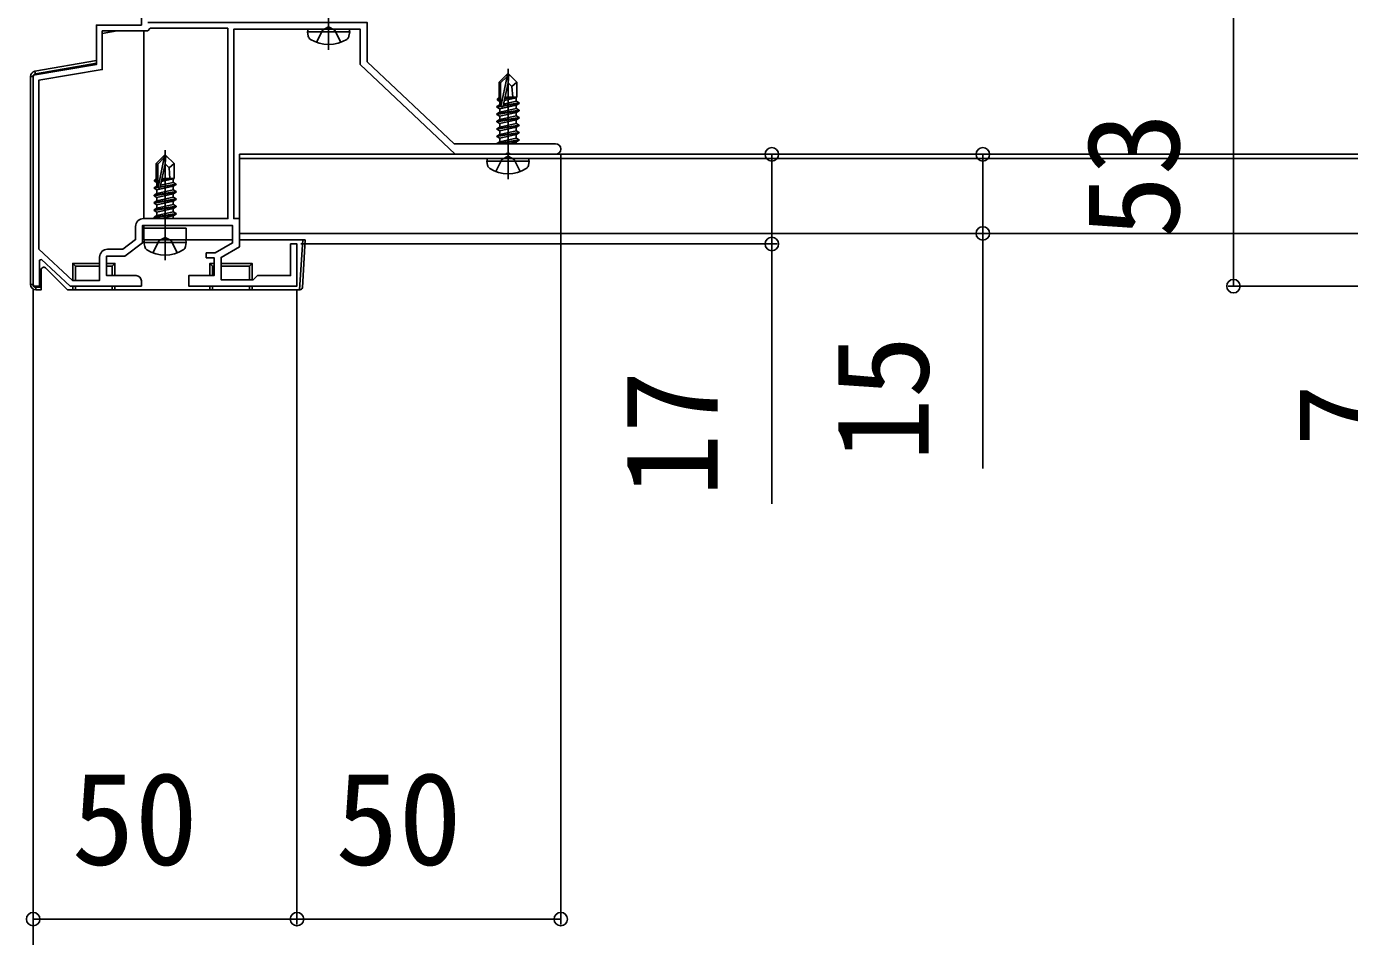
# Model space of a CAD drawing. Units: millimetres, scale not verified. Extents: x -1050 to 1050, y -1570 to 1561.
# Drawn here: x -438.3 to -187.5, y 273.7 to 446.2 of the extents above; entities that cross this region are included whole.
import ezdxf
from ezdxf.enums import TextEntityAlignment as Align

# ---------------------------------------------------------------- set-up
doc = ezdxf.new("R2010")
doc.units = ezdxf.units.MM
doc.header["$LTSCALE"] = 8
for name, color, linetype in [('0-3_YKK_11', 7, 'Continuous'), ('0-5_YKK_13', 4, 'Continuous'), ('0-6_YKK_D', 6, 'Continuous')]:
    doc.layers.add(name, color=color, linetype=linetype)
doc.styles.add('ＭＳ ゴシック', font='')
doc.styles.get('ＭＳ ゴシック').set_extended_font_data('MS Gothic')

msp = doc.modelspace()

# ---------------------------------------------------------------- linework, layer by layer
at = {"layer": '0-3_YKK_11'}
for points in [[(-416.5, 397.999), (-416.5, 396.999), (-430, 396.999), (-435.44, 402.053), (-435.8, 401.896), (-435.8, 396.999), (-437, 396.999), (-437, 436.999), (-425, 438.999), (-425, 446.499), (-416.5, 446.499), (-416.5, 448.999), (-418.5, 448.999), (-421.533, 449.993), (-421.452, 450.499), (-416.3, 450.499)], [(-415.3, 446.999), (-373.7, 446.999), (-373.7, 439.56), (-357.224, 423.999), (-338, 423.999)], [(-424.4, 402.499), (-424.4, 398.099), (-429.568, 398.099), (-435.9, 403.982), (-435.9, 436.067), (-423.9, 438.067), (-423.9, 445.399), (-415.3, 445.399), (-414.8, 445.899), (-400.1, 445.899)], [(-338, 421.999), (-346.542, 421.999), (-346.725, 422.119), (-347.275, 422.119), (-347.458, 421.999), (-357, 421.999), (-375, 438.999), (-375, 445.699), (-380.542, 445.699), (-380.725, 445.819), (-381.275, 445.819), (-381.458, 445.699), (-399, 445.699), (-399, 409.799), (-397.9, 409.799), (-397.9, 404.445), (-401.4, 402.445), (-401.4, 398.199), (-395.3, 398.199), (-394.5, 398.999), (-388.2, 398.999), (-388.2, 404.999), (-387, 404.999), (-387, 396.999), (-407.5, 396.999), (-407.5, 398.999), (-402.7, 398.999), (-402.7, 402.399), (-404.2, 402.399), (-404.2, 403.299), (-402.525, 403.299), (-399.2, 405.199), (-399.2, 408.499), (-416.3, 408.499), (-416.3, 405.199), (-419.6, 402.699), (-423.1, 402.699), (-423.1, 398.999), (-417.5, 398.999)], [(-400.1, 445.899), (-400.1, 409.799), (-416.1, 409.799)], [(-417.6, 408.299), (-417.6, 405.845), (-420.037, 403.999), (-422.9, 403.999)]]:
    msp.add_lwpolyline(points, dxfattribs=at)
for centre, radius, start, end in [((-338, 422.999), 1, 0.00001, 89.99999), ((-338, 422.999), 1, 270.00001, 359.99999), ((-416.1, 408.299), 1.5, 90.00001, 179.99999), ((-422.9, 402.499), 1.5, 90.00001, 179.99999), ((-417.5, 397.999), 1, 0.00001, 89.99999)]:
    msp.add_arc(centre, radius, start, end, dxfattribs=at)
at = {"layer": '0-5_YKK_13'}
for p, q in [((-381, 441.799), (-381, 462.699)), ((-425, 439.799), (-425, 444.373)), ((-421.06, 445.399), (-423.9, 444.899)), ((-416, 409.799), (-416, 445.399)), ((-385, 445.199), (-384.912, 445.699)), ((-385, 445.199), (-384.859, 444.397)), ((-385, 445.199), (-377, 445.199)), ((-384.912, 445.699), (-377.088, 445.699)), ((-377, 445.199), (-377.142, 444.397)), ((-377, 445.199), (-377.088, 445.699)), ((-436.674, 437.741), (-425, 439.799)), ((-425, 439.292), (-436.587, 437.249)), ((-437, 436.756), (-437.5, 436.756)), ((-437.5, 397.299), (-437.5, 436.756)), ((-437, 436.756), (-437, 397.299)), ((-436.674, 437.741), (-436.587, 437.249)), ((-347.15, 437.201), (-348.7, 435.651)), ((-348.4, 435.527), (-347.15, 436.777)), ((-348.332, 431.078), (-347.15, 436.777)), ((-346.85, 437.201), (-347.15, 437.201)), ((-347.15, 436.777), (-347.15, 437.201)), ((-347, 417.301), (-347, 438.201)), ((-347, 435.579), (-347, 437.201)), ((-347, 435.579), (-346.85, 437.201)), ((-346.85, 437.201), (-345.3, 435.651)), ((-348.7, 432.682), (-348.7, 435.651)), ((-348.7, 435.651), (-348.4, 435.527)), ((-348.4, 431.249), (-348.4, 435.527)), ((-347.91, 431.194), (-347, 435.579)), ((-346.257, 434.847), (-345.3, 435.651)), ((-345.3, 432.801), (-345.3, 435.651)), ((-349, 432.509), (-348.7, 432.682)), ((-349, 432.509), (-348.4, 432.625)), ((-349, 432.293), (-349, 432.509)), ((-349, 432.293), (-348.4, 432.392)), ((-349, 432.293), (-348.55, 432.033)), ((-348.7, 432.801), (-348.4, 432.801)), ((-348.55, 432.033), (-348.397, 432.068)), ((-348.55, 431.368), (-348.55, 432.033)), ((-348.55, 430.633), (-345.45, 431.333)), ((-344.9, 431.651), (-347.926, 431.147)), ((-347.898, 431.251), (-344.9, 431.751)), ((-347.84, 431.529), (-345.45, 432.068)), ((-347.695, 432.226), (-345.45, 432.733)), ((-347.635, 432.518), (-345.917, 432.801)), ((-347.58, 432.785), (-347.496, 432.801)), ((-347.576, 432.801), (-345.3, 432.801)), ((-345.3, 432.801), (-345.45, 432.733)), ((-345.45, 432.068), (-345.45, 432.733)), ((-344.9, 431.751), (-345.45, 432.068)), ((-344.9, 431.651), (-345.45, 431.333)), ((-345.45, 430.668), (-345.45, 431.333)), ((-344.9, 431.651), (-344.9, 431.751)), ((-349.1, 431.051), (-348.387, 431.17)), ((-348.332, 431.079), (-349.1, 430.951)), ((-349.1, 430.951), (-349.1, 431.051)), ((-349.1, 430.951), (-348.55, 430.633)), ((-349.1, 429.651), (-344.9, 430.351)), ((-344.9, 430.251), (-349.1, 429.551)), ((-349.1, 429.551), (-349.1, 429.651)), ((-349.1, 429.551), (-348.55, 429.233)), ((-349.1, 428.251), (-344.9, 428.951)), ((-344.9, 428.851), (-349.1, 428.151)), ((-348.55, 429.968), (-348.55, 430.633)), ((-348.55, 429.233), (-345.45, 429.933)), ((-348.55, 428.568), (-348.55, 429.233)), ((-344.9, 430.351), (-345.45, 430.668)), ((-344.9, 430.251), (-345.45, 429.933)), ((-345.45, 429.268), (-345.45, 429.933)), ((-344.9, 428.951), (-345.45, 429.268)), ((-344.9, 428.851), (-345.45, 428.533)), ((-344.9, 430.251), (-344.9, 430.351)), ((-344.9, 428.851), (-344.9, 428.951)), ((-349.1, 428.151), (-349.1, 428.251)), ((-349.1, 428.151), (-348.55, 427.833)), ((-349.1, 426.851), (-344.9, 427.551)), ((-344.9, 427.451), (-349.1, 426.751)), ((-349.1, 426.751), (-349.1, 426.851)), ((-349.1, 426.751), (-348.55, 426.433)), ((-348.55, 427.833), (-345.45, 428.533)), ((-348.55, 427.168), (-348.55, 427.833)), ((-348.55, 426.433), (-345.45, 427.133)), ((-348.55, 425.768), (-348.55, 426.433)), ((-345.45, 427.868), (-345.45, 428.533)), ((-344.9, 427.551), (-345.45, 427.868)), ((-344.9, 427.451), (-345.45, 427.133)), ((-345.45, 426.468), (-345.45, 427.133)), ((-344.9, 426.151), (-345.45, 426.468)), ((-344.9, 427.451), (-344.9, 427.551)), ((-349.1, 425.451), (-344.9, 426.151)), ((-344.9, 426.051), (-349.1, 425.351)), ((-349.1, 425.351), (-349.1, 425.451)), ((-349.1, 425.351), (-348.55, 425.033)), ((-349.1, 424.051), (-344.9, 424.751)), ((-349.1, 424.001), (-349.1, 424.051)), ((-344.9, 424.651), (-348.8, 424.001)), ((-348.55, 425.033), (-345.45, 425.733)), ((-348.55, 424.368), (-348.55, 425.033)), ((-346.922, 424.001), (-345.45, 424.333)), ((-344.9, 426.051), (-345.45, 425.733)), ((-345.45, 425.068), (-345.45, 425.733)), ((-344.9, 424.751), (-345.45, 425.068)), ((-344.9, 424.651), (-345.45, 424.333)), ((-345.45, 424.001), (-345.45, 424.333)), ((-344.9, 426.051), (-344.9, 426.151)), ((-344.9, 424.651), (-344.9, 424.751)), ((-412.15, 421.799), (-413.7, 420.249)), ((-413.4, 420.125), (-412.15, 421.375)), ((-413.332, 415.677), (-412.15, 421.375)), ((-411.85, 421.799), (-412.15, 421.799)), ((-412.15, 421.375), (-412.15, 421.799)), ((-412, 401.899), (-412, 422.799)), ((-412, 420.178), (-412, 421.799)), ((-412, 420.178), (-411.85, 421.799)), ((-411.85, 421.799), (-410.3, 420.249)), ((-47.9, 421.999), (-397.9, 421.999)), ((-397.9, 406.999), (-397.9, 421.999)), ((-413.7, 417.28), (-413.7, 420.249)), ((-413.7, 420.249), (-413.4, 420.125)), ((-413.4, 415.848), (-413.4, 420.125)), ((-412.91, 415.793), (-412, 420.178)), ((-411.257, 419.446), (-410.3, 420.249)), ((-410.3, 417.399), (-410.3, 420.249)), ((-47.9, 421.199), (-397.9, 421.199)), ((-351, 420.701), (-350.912, 421.201)), ((-351, 420.701), (-350.859, 419.898)), ((-351, 420.701), (-343, 420.701)), ((-350.912, 421.201), (-343.088, 421.201)), ((-343, 420.701), (-343.142, 419.898)), ((-343, 420.701), (-343.088, 421.201)), ((-414, 417.107), (-413.7, 417.28)), ((-414, 417.107), (-413.4, 417.224)), ((-414, 416.892), (-414, 417.107)), ((-414, 416.892), (-413.4, 416.99)), ((-414, 416.892), (-413.55, 416.632)), ((-413.7, 417.399), (-413.4, 417.399)), ((-413.55, 416.632), (-413.397, 416.666)), ((-413.55, 415.967), (-413.55, 416.632)), ((-412.898, 415.85), (-409.9, 416.349)), ((-412.84, 416.127), (-410.45, 416.667)), ((-412.695, 416.825), (-410.45, 417.332)), ((-412.635, 417.116), (-410.917, 417.399)), ((-412.58, 417.383), (-412.496, 417.399)), ((-412.576, 417.399), (-410.3, 417.399)), ((-410.3, 417.399), (-410.45, 417.332)), ((-410.45, 416.667), (-410.45, 417.332)), ((-409.9, 416.349), (-410.45, 416.667)), ((-409.9, 416.249), (-409.9, 416.349)), ((-414.1, 415.649), (-413.387, 415.768)), ((-413.332, 415.677), (-414.1, 415.549)), ((-414.1, 415.549), (-414.1, 415.649)), ((-414.1, 415.549), (-413.55, 415.232)), ((-414.1, 414.249), (-409.9, 414.949)), ((-409.9, 414.849), (-414.1, 414.149)), ((-414.1, 414.149), (-414.1, 414.249)), ((-414.1, 414.149), (-413.55, 413.832)), ((-413.55, 415.232), (-410.45, 415.932)), ((-413.55, 414.567), (-413.55, 415.232)), ((-413.55, 413.832), (-410.45, 414.532)), ((-413.55, 413.167), (-413.55, 413.832)), ((-409.9, 416.249), (-412.926, 415.745)), ((-409.9, 416.249), (-410.45, 415.932)), ((-410.45, 415.267), (-410.45, 415.932)), ((-409.9, 414.949), (-410.45, 415.267)), ((-409.9, 414.849), (-410.45, 414.532)), ((-410.45, 413.867), (-410.45, 414.532)), ((-409.9, 413.549), (-410.45, 413.867)), ((-409.9, 414.849), (-409.9, 414.949)), ((-414.1, 412.849), (-409.9, 413.549)), ((-409.9, 413.449), (-414.1, 412.749)), ((-414.1, 412.749), (-414.1, 412.849)), ((-414.1, 412.749), (-413.55, 412.432)), ((-414.1, 411.449), (-409.9, 412.149)), ((-409.9, 412.049), (-414.1, 411.349)), ((-414.1, 411.349), (-414.1, 411.449)), ((-414.1, 411.349), (-413.55, 411.032)), ((-413.55, 412.432), (-410.45, 413.132)), ((-413.55, 411.767), (-413.55, 412.432)), ((-413.55, 411.032), (-410.45, 411.732)), ((-409.9, 413.449), (-410.45, 413.132)), ((-410.45, 412.467), (-410.45, 413.132)), ((-409.9, 412.149), (-410.45, 412.467)), ((-409.9, 412.049), (-410.45, 411.732)), ((-410.45, 411.067), (-410.45, 411.732)), ((-409.9, 413.449), (-409.9, 413.549)), ((-409.9, 412.049), (-409.9, 412.149)), ((-414.1, 410.049), (-409.9, 410.749)), ((-409.9, 410.649), (-414.1, 409.949)), ((-414.1, 409.949), (-414.1, 410.049)), ((-414.1, 409.949), (-413.84, 409.799)), ((-413.55, 410.367), (-413.55, 411.032)), ((-412.808, 409.799), (-410.45, 410.332)), ((-409.9, 410.749), (-410.45, 411.067)), ((-409.9, 410.649), (-410.45, 410.332)), ((-410.45, 409.799), (-410.45, 410.332)), ((-409.9, 410.649), (-409.9, 410.749)), ((-416, 407.999), (-416, 408.499)), ((-408, 407.999), (-416, 407.999)), ((-408, 405.799), (-408, 407.999)), ((-47.9, 406.999), (-397.9, 406.999)), ((-416, 405.299), (-415.912, 405.799)), ((-416, 405.299), (-415.859, 404.497)), ((-416, 405.299), (-408, 405.299)), ((-415.912, 405.799), (-408.088, 405.799)), ((-408, 405.299), (-408.142, 404.497)), ((-408, 405.299), (-408.088, 405.799)), ((-399.2, 405.799), (-408, 405.799)), ((-385.92, 405.799), (-397.9, 405.799)), ((-386.501, 396.299), (-385.92, 405.799)), ((-385.419, 405.799), (-385.971, 396.769)), ((-385.92, 405.799), (-385.419, 405.799)), ((-435.5, 396.799), (-435.5, 400.092)), ((-434.646, 400.446), (-430.5, 396.299)), ((-424.4, 400.799), (-429, 400.799)), ((-422, 398.999), (-422, 400.799)), ((-402.7, 400.799), (-403, 400.799)), ((-396, 398.199), (-396, 400.799)), ((-437.5, 397.299), (-437, 397.299)), ((-436.5, 396.799), (-436.5, 396.299)), ((-436.5, 396.799), (-435.5, 396.799)), ((-429, 396.299), (-422, 396.299)), ((-422, 396.299), (-422, 396.999)), ((-421.5, 396.299), (-422, 396.299)), ((-403, 396.299), (-396, 396.299)), ((-396, 396.299), (-396, 396.999)), ((-395.5, 396.299), (-396, 396.299)), ((-386.47, 396.299), (-386.501, 396.299))]:
    msp.add_line(p, q, dxfattribs=at)
for points in [[(-383.3, 443.22), (-382.145, 445.536), (-381, 446.145)], [(-378.7, 443.22), (-379.855, 445.536), (-381, 446.145)], [(-347, 435.579), (-346.257, 434.847), (-346.1, 432.801)], [(-349.1, 431.051), (-348.55, 431.368), (-348.4, 431.402)], [(-349.1, 429.651), (-348.55, 429.968), (-345.45, 430.668)], [(-349.1, 428.251), (-348.55, 428.568), (-345.45, 429.268)], [(-349.1, 426.851), (-348.55, 427.168), (-345.45, 427.868)], [(-349.1, 425.451), (-348.55, 425.768), (-345.45, 426.468)], [(-349.1, 424.051), (-348.55, 424.368), (-345.45, 425.068)], [(-349.3, 418.721), (-348.145, 421.038), (-347, 421.647)], [(-344.7, 418.721), (-345.855, 421.038), (-347, 421.647)], [(-412, 420.178), (-411.257, 419.446), (-411.1, 417.399)], [(-414.1, 415.649), (-413.55, 415.967), (-413.4, 416.001)], [(-414.1, 414.249), (-413.55, 414.567), (-410.45, 415.267)], [(-414.1, 412.849), (-413.55, 413.167), (-410.45, 413.867)], [(-414.1, 411.449), (-413.55, 411.767), (-410.45, 412.467)], [(-414.1, 410.049), (-413.55, 410.367), (-410.45, 411.067)], [(-416, 407.999), (-416, 405.799), (-408, 405.799)], [(-414.3, 403.32), (-413.145, 405.636), (-412, 406.245)], [(-409.7, 403.32), (-410.855, 405.636), (-412, 406.245)], [(-424.4, 401.299), (-429.5, 401.299), (-429.5, 398.104)], [(-429.5, 401.299), (-429, 400.799), (-429, 398.099)], [(-421.5, 398.999), (-421.5, 401.299), (-423.1, 401.299)], [(-421.5, 401.299), (-422, 400.799), (-423.1, 400.799)], [(-402.7, 401.299), (-403.5, 401.299), (-403.5, 398.999)], [(-403.5, 401.299), (-403, 400.799), (-403, 398.999)], [(-395.5, 398.199), (-395.5, 401.299), (-401.4, 401.299)], [(-395.5, 401.299), (-396, 400.799), (-401.4, 400.799)], [(-435.5, 396.799), (-435.5, 396.299), (-436.5, 396.299)], [(-429.5, 396.999), (-429.5, 396.299), (-430.5, 396.299)], [(-429, 396.999), (-429, 396.299), (-429.5, 396.299)], [(-403.5, 396.999), (-403.5, 396.299), (-421.5, 396.299), (-421.5, 396.999)], [(-403, 396.999), (-403, 396.299), (-403.5, 396.299)], [(-386.501, 396.299), (-395.5, 396.299), (-395.5, 396.999)]]:
    msp.add_lwpolyline(points, dxfattribs=at)
for centre, radius, start, end in [((-383.972, 444.553), 0.9, 190, 237.94412), ((-378.028, 444.553), 0.9, 302.05588, 350), ((-381, 449.299), 6.5, 237.94412, 302.05588), ((-436.5, 436.756), 1, 100, 180), ((-436.5, 436.756), 0.5, 100, 180), ((-348.152, 431.249), 0.248, 180, 347.19096), ((-349.972, 420.055), 0.9, 190, 237.94412), ((-347, 424.801), 6.5, 237.94412, 302.05588), ((-344.028, 420.055), 0.9, 302.05588, 350), ((-413.152, 415.848), 0.248, 180, 347.19096), ((-414.972, 404.653), 0.9, 190, 237.94412), ((-412, 409.399), 6.5, 237.94412, 302.05588), ((-409.028, 404.653), 0.9, 302.05588, 350), ((-435, 400.092), 0.5, 45, 180), ((-436.5, 397.299), 1, 180, 270), ((-436.5, 397.299), 0.5, 180, 270), ((-386.47, 396.799), 0.5, 270, 356.5)]:
    msp.add_arc(centre, radius, start, end, dxfattribs=at)
at = {"layer": '0-6_YKK_D'}
for p, q in [((-209.5, 397.001), (-209.5, 450.001)), ((-337, 421.999), (-337, 275.999)), ((-296.003, 421.999), (-296, 421.999)), ((-386.3, 404.999), (-296, 404.999)), ((-437, 396.299), (-437, 235.999)), ((-437, 396.299), (-437, 275.999)), ((-387, 396.299), (-387, 275.999)), ((-387, 396.299), (-387, 275.999)), ((-25.2, 397.001), (-210.5, 397.001)), ((-437, 276.999), (-387, 276.999)), ((-387, 276.999), (-337, 276.999))]:
    msp.add_line(p, q, dxfattribs=at)
for points in [[(-297, 421.999), (-297, 404.999), (-297, 355.754)], [(-257, 421.999), (-257, 406.999), (-257, 362.445)]]:
    msp.add_lwpolyline(points, dxfattribs=at)
for centre in [(-297, 421.999), (-257, 421.999), (-297, 404.999), (-257, 406.999), (-209.5, 397.001), (-437, 276.999), (-387, 276.999), (-387, 276.999), (-337, 276.999)]:
    msp.add_circle(centre, 1.275, dxfattribs=at)

# ---------------------------------------------------------------- texts
at = {"layer": '0-6_YKK_D', "style": 'ＭＳ ゴシック'}
for s, p in [('53', (-214.5, 406.046)), ('15', (-262, 363.763)), ('17', (-302, 357.072)), ('7', (-174.5, 366.528))]:
    msp.add_text(s, height=17.6, rotation=90, dxfattribs=at).set_placement(p, align=Align.BOTTOM_LEFT)
for p in [(-429.727, 281.999), (-379.727, 281.999)]:
    msp.add_text('50', height=17.6, dxfattribs=at).set_placement(p, align=Align.BOTTOM_LEFT)

doc.saveas('drawing.dxf')
